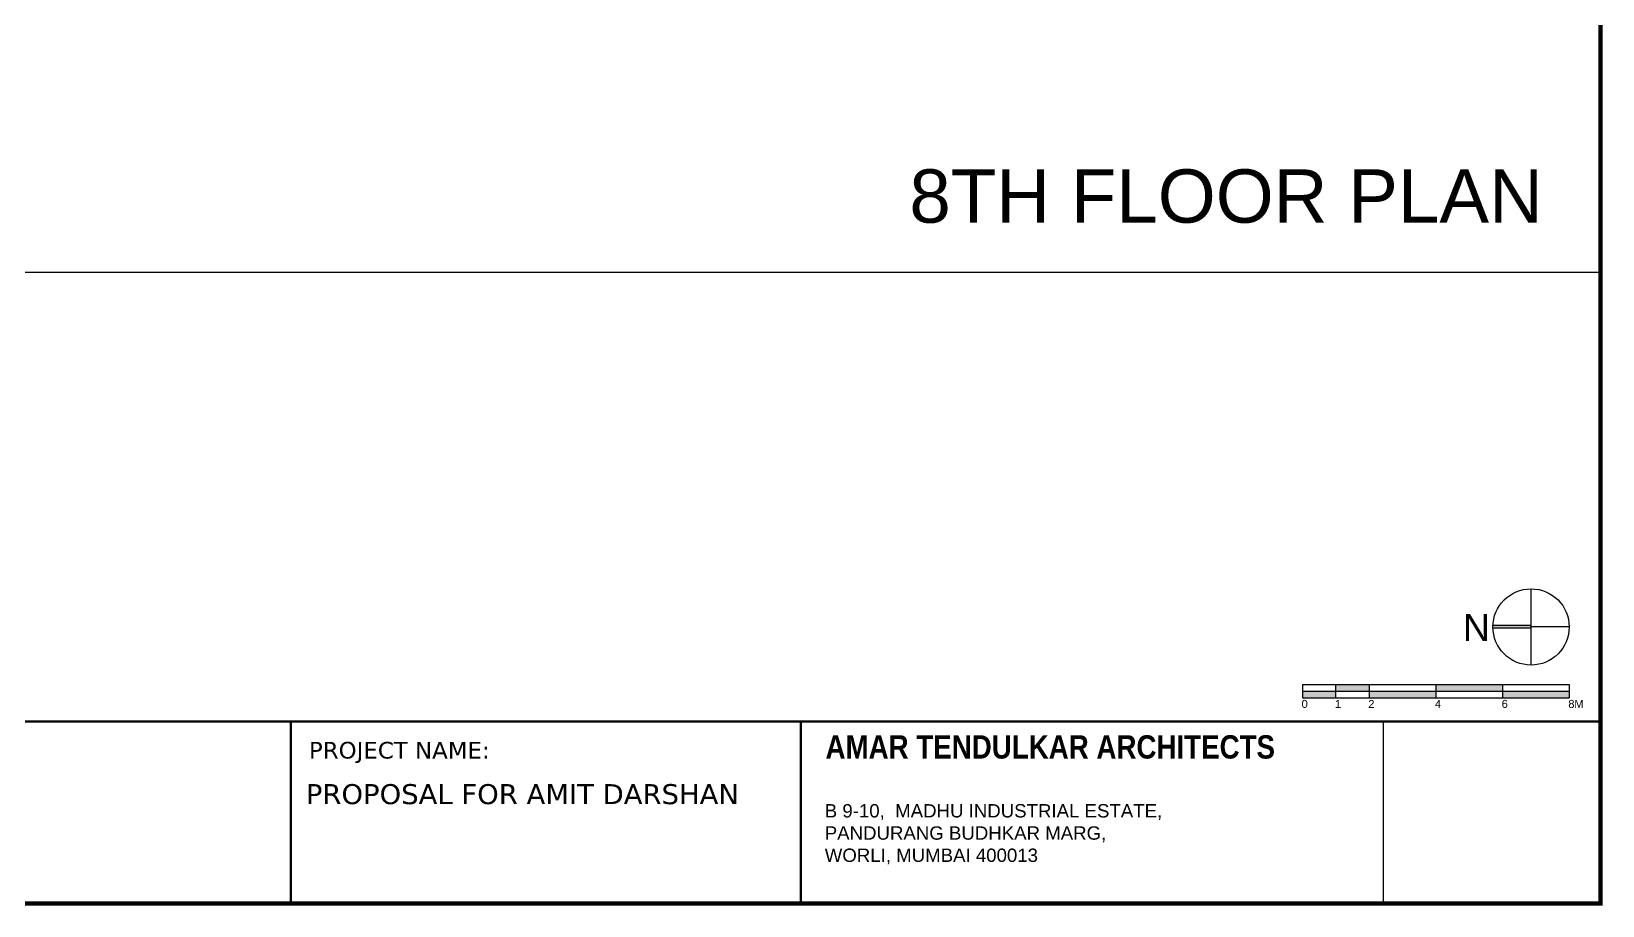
# Model space of a CAD drawing. Header units: inches. Extents: x 27644242 to 29005101, y -955243 to 216979.
# Drawn here: x 28739331 to 28798238, y -636576 to -603798 of the extents above; entities that cross this region are included whole.
import ezdxf

# ---------------------------------------------------------------- set-up
doc = ezdxf.new("R2010")
doc.units = ezdxf.units.IN
doc.header["$MEASUREMENT"] = 0
doc.header["$XCLIPFRAME"] = 0
doc.layers.get('Defpoints').update_dxf_attribs({"color": 8})
doc.layers.add('ATA_FORMAT', color=7, linetype='Continuous', lineweight=50)
doc.layers.add('ATA_FORMAT TEXT', color=7, linetype='Continuous')
doc.layers.add('text', color=7, linetype='Continuous')
doc.styles.add('AMITS', font='arial.ttf')
doc.styles.add('arial', font='arial.ttf')
doc.styles.add('Notes', font='arial.ttf', dxfattribs={"height": 3})
doc.styles.get("Standard").update_dxf_attribs({"font": 'swiss.ttf'})
doc.styles.add('WORKING', font='arial.ttf')
picture_1 = doc.add_image_def('image1.jpg', size_in_pixel=(796, 763))

# ---------------------------------------------------------------- blocks, each defined once
blk = doc.blocks.new('NORTH')
blk.add_hatch(color=256).paths.add_polyline_path([(313536.2, 1906938.21), (313536.2, 1906943.89, -0.017603), (313536.6, 1906943.89), (313536.6, 1906938.21), (313536.4, 1906938.21)])
for p, q in [((313536.2, 1906938.21), (313536.2, 1906943.89)), ((313536.6, 1906938.21), (313536.6, 1906943.89)), ((313530.72, 1906938.21), (313542.08, 1906938.21)), ((313536.4, 1906932.53), (313536.4, 1906938.21))]:
    blk.add_line(p, q)
blk.add_circle((313536.4, 1906938.21), 5.68)
blk = doc.blocks.new('SCALE BAR 1-200_cad-block.com')
at = {"layer": 'ATA_FORMAT TEXT'}
h = blk.add_hatch(color=256, dxfattribs=at)
h.dxf.hatch_style = 1
h.paths.add_polyline_path([(200, 0), (150, 0), (150, -5), (200, -5)])
h.paths.add_polyline_path([(150, 5), (100, 5), (100, 0), (150, 0)])
h.paths.add_polyline_path([(100, 0), (50, 0), (50, -5), (100, -5)])
h.paths.add_polyline_path([(50, 5), (25, 5), (25, 0), (50, 0)])
h.paths.add_polyline_path([(25, 0), (0, 0), (0, -5), (25, -5)])
for p, q in [((0, 5), (0, -5)), ((0, 5), (200, 5)), ((0, 0), (100, 0)), ((50, 5), (50, -5)), ((100, 5), (100, -5)), ((100, 5), (100, -5)), ((100, 5), (100, -5)), ((100, 5), (100, -5)), ((150, 5), (150, -5)), ((200, 5), (200, -5)), ((0, -5), (200, -5))]:
    blk.add_line(p, q, dxfattribs=at)
for points in [[(25, -5), (25, 5)], [(100, 0), (200, 0)]]:
    blk.add_lwpolyline(points, dxfattribs=at)
at = {"layer": 'ATA_FORMAT TEXT', "char_height": 6, "width": 11.215, "attachment_point": 1, "style": 'WORKING'}
for s, insert in [('0', (-0.7, -6.5)), ('1', (24.3, -6.5)), ('2', (49.3, -6.5)), ('4', (99.3, -6.5)), ('6', (149.3, -6.5)), ('8', (199.3, -6.5)), ('M', (203.8, -6.5))]:
    blk.add_mtext(s, dxfattribs=dict(at, insert=insert))

msp = doc.modelspace()

# ---------------------------------------------------------------- linework, layer by layer
at = {"layer": 'ATA_FORMAT'}
for p, q in [((28798160.5, -629677.6), (28689573.8, -629669.4)), ((28749056.9, -629669.4, 0), (28749056.6, -636498.6, 0)), ((28768177.3, -629669.4, 0), (28768177, -636498.6, 0))]:
    msp.add_line(p, q, dxfattribs=at)
at = {"layer": 'Defpoints', "linetype": 'Continuous', "const_width": 154.4}
msp.add_lwpolyline([(28798160.5, -562248.6), (28798160.5, -636498.6), (28689573.8, -636498.6), (28689573.8, -562248.6)], close=True, dxfattribs=at)
at = {"layer": 'Defpoints', "color": 6, "ltscale": 500}
msp.add_lwpolyline([(28689580.5, -612820.5), (28798167.2, -612820.5), (28798167.2, -564525.3), (28689580.5, -564525.3)], close=True, dxfattribs=at)

# ---------------------------------------------------------------- block references
at = {"layer": 'ATA_FORMAT TEXT', "xscale": 251.7281605200075, "yscale": 251.7281605200077, "zscale": 251.7281605200075, "rotation": 89.99999999829525}
msp.add_blockref('NORTH', (508825604, -79552069.8), dxfattribs=at)
at = {"layer": 'ATA_FORMAT TEXT', "xscale": 50.00000000000045, "yscale": 50.00000000000045, "zscale": 50.00000000000045}
msp.add_blockref('SCALE BAR 1-200_cad-block.com', (28786987.2, -628539.3), dxfattribs=at)

# ---------------------------------------------------------------- texts
at = {"layer": 'ATA_FORMAT TEXT', "insert": (28792999.4, -625642.2, -1642.3), "char_height": 1006.9, "width": 698.188, "attachment_point": 1, "style": 'Notes'}
msp.add_mtext('N', dxfattribs=at)
at = {"layer": 'ATA_FORMAT TEXT', "ltscale": 10, "attachment_point": 1, "rotation": 359.997169}
for s, width, heights, insert, char_height in [('{\\W0.85;\\fArial|b1|i0|c0|p34;AMAR TENDULKAR ARCHITECTS}', 18866.827, [0], (28769104.2, -630187.6), 875), ('{\\fVerdana|b0|i0|c0|p34;PROJECT NAME:}', 9018.002, [0], (28749736.1, -630437.7, 0), 625), ('{\\fVerdana|b0|i0|c0|p34;PROPOSAL FOR AMIT DARSHAN}', 26143.055, [3311.3], (28749619.9, -632021.5, 0), 750)]:
    msp.add_mtext_dynamic_manual_height_columns(s, width=width, gutter_width=9.69, heights=heights, dxfattribs=dict(at, insert=insert, char_height=char_height))
at = {"layer": 'ATA_FORMAT TEXT', "ltscale": 10, "insert": (28769075.4, -632771.5), "char_height": 500, "attachment_point": 1, "rotation": 359.997169, "style": 'arial'}
msp.add_mtext_dynamic_manual_height_columns('B 9-10,  MADHU INDUSTRIAL ESTATE, \\PPANDURANG BUDHKAR MARG,\\PWORLI, MUMBAI 400013', width=16250.516, gutter_width=9.69, heights=[0], dxfattribs=at)
at = {"layer": 'text', "ltscale": 100, "insert": (28772247.8, -608970.6), "char_height": 2000, "width": 33824.267, "attachment_point": 1, "style": 'AMITS'}
msp.add_mtext('8TH FLOOR PLAN', dxfattribs=at)

# ---------------------------------------------------------------- pictures from other files: only their frames are drawn
at = {"layer": 'ATA_FORMAT TEXT', "color": 7, "true_color": 0xffffff}
image = msp.add_image(picture_1, insert=(28790012.2, -636744.4), size_in_units=(8148.4, 7810.6), rotation=0, dxfattribs=at)
image.set_boundary_path([(-0.5, 738.487), (795.5, 72.159)])

doc.saveas('drawing.dxf')
